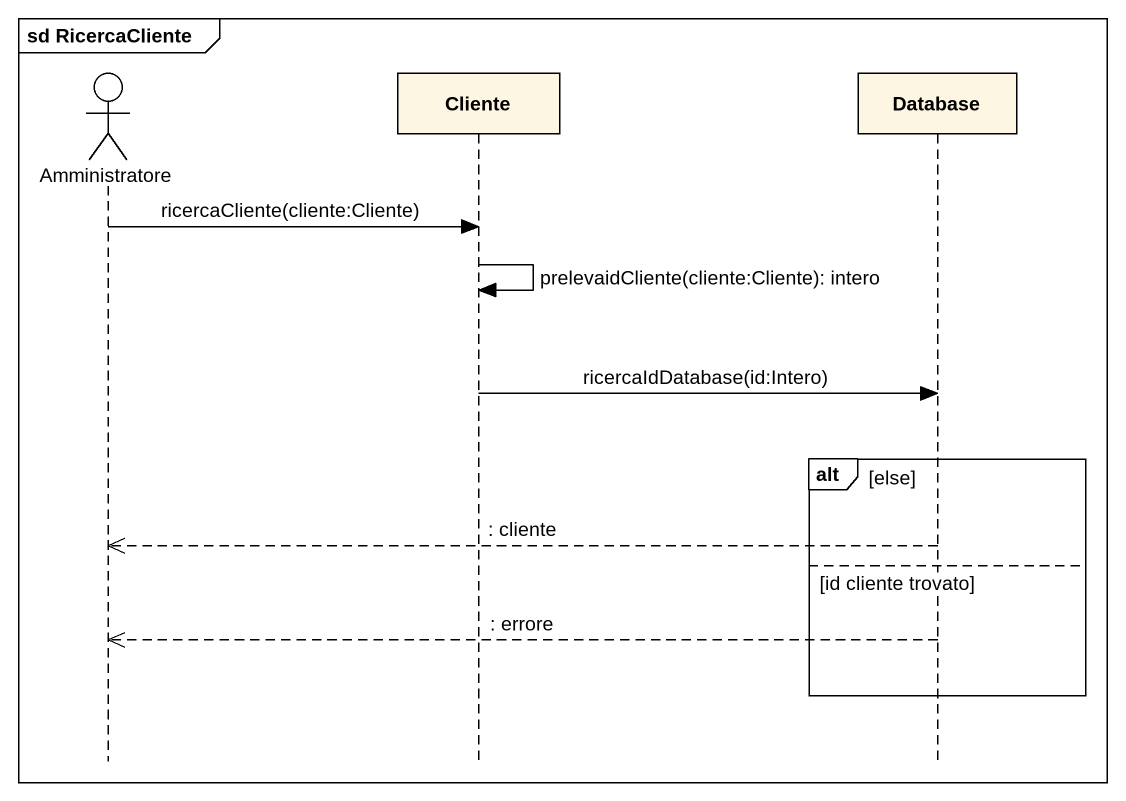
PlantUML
@startuml
mainframe sd RicercaCliente
hide footbox
actor Amministratore
participant Cliente
participant "Database" as Database_

Amministratore -> Cliente : ricercaCliente(cliente:Cliente)
Cliente -> Cliente : prelevaidCliente(cliente:Cliente): intero
Cliente -> Database_ : ricercaIdDatabase(id:Intero)
alt else
  Database_ -->> Amministratore : : cliente
else id cliente trovato
  Database_ -->> Amministratore : : errore
end
@enduml
